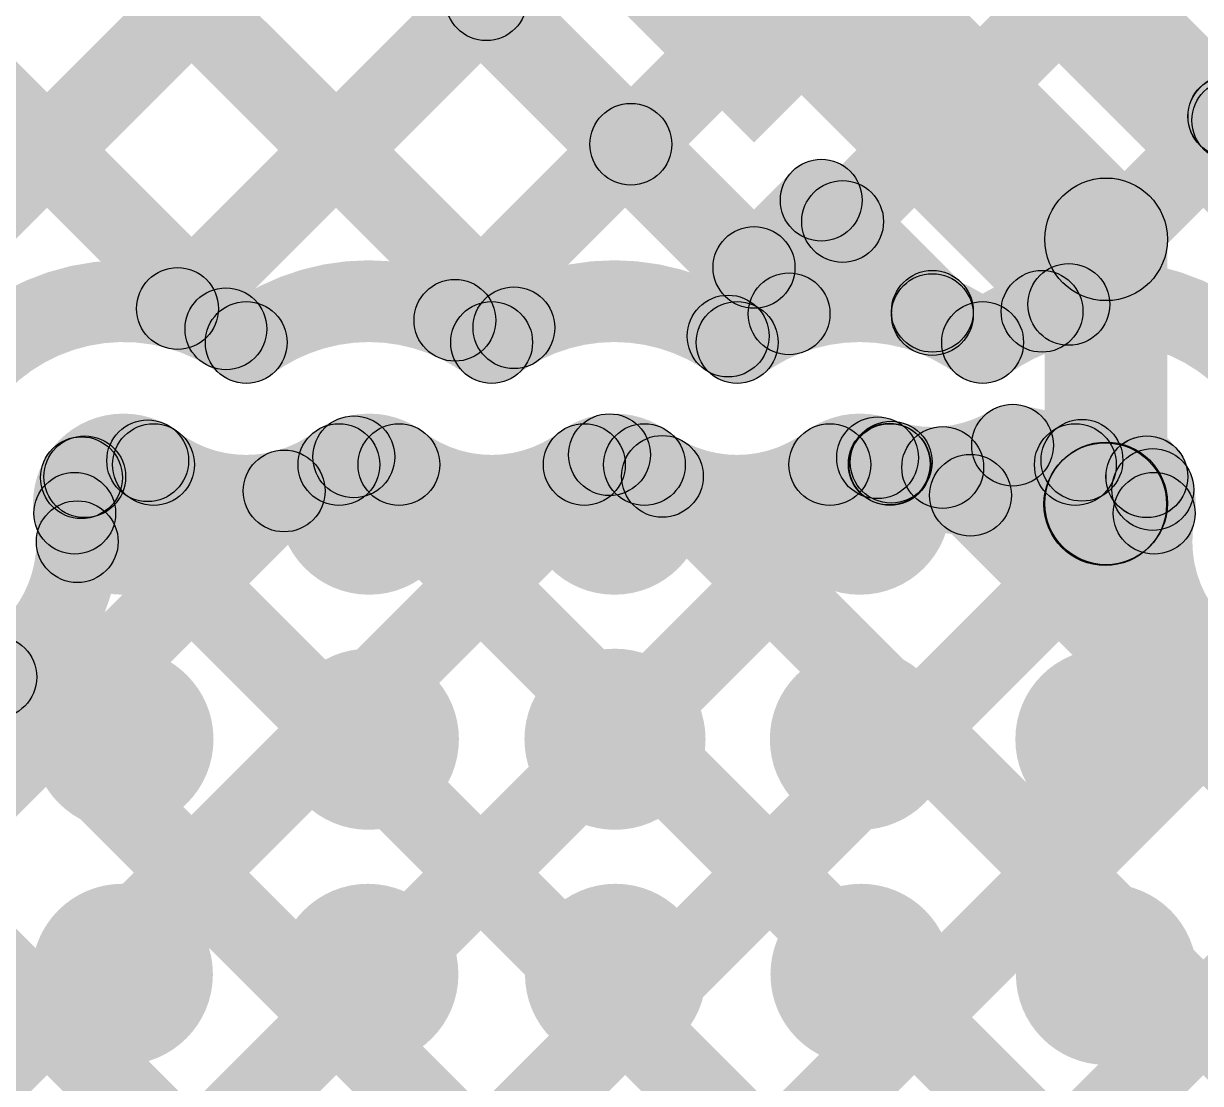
# Model space of a CAD drawing. Header units: millimetres. Extents: x -0.28 to 3.03, y -0.05 to 3.12.
# Drawn here: x 1.3211 to 1.4362, y 1.7074 to 1.8111 of the extents above; entities that cross this region are included whole.
import ezdxf

# ---------------------------------------------------------------- set-up
doc = ezdxf.new("R2010")
doc.units = ezdxf.units.MM
doc.header["$MEASUREMENT"] = 0
for name, color, linetype in [('BottomLayer', 5, 'Continuous'), ('BottomPaste', 16, 'Continuous'), ('BottomSolder', 6, 'Continuous'), ('TopLayer', 1, 'Continuous'), ('ViaHoleLayer', 16, 'Continuous')]:
    doc.layers.add(name, color=color, linetype=linetype)

# ---------------------------------------------------------------- blocks, each defined once
blk = doc.blocks.new('C__0603_B_80')
at = {"layer": 'BottomLayer'}
for points in [[(-0.045, -0.0175), (-0.045, 0.0175), (-0.015, 0.0175), (-0.015, -0.0175)], [(0.015, -0.0175), (0.015, 0.0175), (0.045, 0.0175), (0.045, -0.0175)]]:
    blk.add_hatch(color=5, dxfattribs=at).paths.add_polyline_path(points)
at = {"layer": 'BottomPaste'}
for points in [[(-0.045, -0.0175), (-0.045, 0.0175), (-0.015, 0.0175), (-0.015, -0.0175)], [(0.015, -0.0175), (0.015, 0.0175), (0.045, 0.0175), (0.045, -0.0175)]]:
    blk.add_hatch(color=16, dxfattribs=at).paths.add_polyline_path(points)
at = {"layer": 'BottomSolder'}
for points in [[(-0.04736, -0.01986), (-0.04736, 0.01986), (-0.01264, 0.01986), (-0.01264, -0.01986)], [(0.01264, -0.01986), (0.01264, 0.01986), (0.04736, 0.01986), (0.04736, -0.01986)]]:
    blk.add_hatch(color=6, dxfattribs=at).paths.add_polyline_path(points)

msp = doc.modelspace()

# ---------------------------------------------------------------- hatches: boundary and pattern name
at = {"layer": 'BottomLayer'}
for points in [[(1.28824, 1.75795), (1.28258, 1.76361), (1.48273, 1.96376), (1.48839, 1.9581)], [(1.28577, 1.88727), (1.29142, 1.89292), (1.39881, 1.78553), (1.39315, 1.77988)], [(1.2848, 1.85995), (1.29045, 1.86561), (1.37189, 1.78418), (1.36623, 1.77852)], [(1.2834, 1.83306), (1.28906, 1.83872), (1.34371, 1.78407), (1.33805, 1.77841)], [(1.34942, 1.82473), (1.35508, 1.83038), (1.39538, 1.79008), (1.38973, 1.78442)], [(1.38697, 1.82154), (1.39546, 1.83003), (1.43124, 1.79424), (1.42276, 1.78576)], [(1.42034, 1.81504), (1.426, 1.8207), (1.44183, 1.80487), (1.43617, 1.79921)], [(1.33898, 1.78041), (1.33332, 1.78606), (1.36353, 1.81627), (1.36919, 1.81062)], [(1.36611, 1.77926), (1.36046, 1.78491), (1.37767, 1.80213), (1.38333, 1.79647)], [(1.39538, 1.78442), (1.38973, 1.79008), (1.3963, 1.79666), (1.40196, 1.791)], [(1.3963, 1.791), (1.40196, 1.79666), (1.41283, 1.78579), (1.40717, 1.78013)], [(1.39285, 1.77771), (1.3872, 1.78337), (1.39839, 1.79457), (1.40405, 1.78891)], [(1.433, 1.76417), (1.421, 1.76417), (1.421, 1.79), (1.433, 1.79)], [(1.18485, 1.56971), (1.1792, 1.57537), (1.37559, 1.77176), (1.38124, 1.7661)], [(1.18644, 1.54301), (1.18078, 1.54867), (1.40314, 1.77102), (1.40879, 1.76537)], [(1.35057, 1.76589), (1.35623, 1.77155), (1.57788, 1.54989), (1.57223, 1.54424)], [(1.40818, 1.76485), (1.41384, 1.77051), (1.57525, 1.6091), (1.56959, 1.60344)], [(1.32424, 1.76394), (1.3299, 1.7696), (1.57301, 1.52648), (1.56736, 1.52082)], [(1.38077, 1.76398), (1.38642, 1.76964), (1.57879, 1.57727), (1.57314, 1.57161)], [(1.18547, 1.59862), (1.17982, 1.60427), (1.34375, 1.76821), (1.34941, 1.76255)], [(1.1911, 1.51939), (1.18544, 1.52504), (1.42874, 1.76834), (1.4344, 1.76269)], [(1.43117, 1.75985), (1.42268, 1.76834), (1.42276, 1.76841), (1.43124, 1.75993)], [(1.20848, 1.50849), (1.20282, 1.51414), (1.43802, 1.74933), (1.44367, 1.74368)], [(1.31555, 1.74435), (1.32121, 1.75), (1.55555, 1.51566), (1.54989, 1.51001)], [(1.21238, 1.4841), (1.20672, 1.48976), (1.46179, 1.74483), (1.46745, 1.73917)], [(1.29252, 1.73909), (1.29817, 1.74475), (1.55077, 1.49216), (1.54511, 1.4865)]]:
    msp.add_hatch(color=5, dxfattribs=at).paths.add_polyline_path(points)
h = msp.add_hatch(color=5, dxfattribs=at)
edge = h.paths.add_edge_path()
edge.add_arc((1.36636, 1.81344), 0.004, 0, 360)
h = msp.add_hatch(color=5, dxfattribs=at)
edge = h.paths.add_edge_path()
edge.add_arc((1.439, 1.80204), 0.004, 0, 360)
h = msp.add_hatch(color=5, dxfattribs=at)
edge = h.paths.add_edge_path()
edge.add_arc((1.439, 1.80204), 0.004, 0, 360)
h = msp.add_hatch(color=5, dxfattribs=at)
edge = h.paths.add_edge_path()
edge.add_arc((1.43902, 1.80202), 0.004, 0, 360)
h = msp.add_hatch(color=5, dxfattribs=at)
edge = h.paths.add_edge_path()
edge.add_arc((1.4394, 1.80163), 0.004, 0, 360)
h = msp.add_hatch(color=5, dxfattribs=at)
edge = h.paths.add_edge_path()
edge.add_arc((1.3805, 1.7993), 0.004, 0, 360)
h = msp.add_hatch(color=5, dxfattribs=at)
edge = h.paths.add_edge_path()
edge.add_arc((1.39913, 1.79383), 0.004, 0, 360)
h = msp.add_hatch(color=5, dxfattribs=at)
edge = h.paths.add_edge_path()
edge.add_arc((1.39913, 1.79383), 0.004, 0, 360)
h = msp.add_hatch(color=5, dxfattribs=at)
edge = h.paths.add_edge_path()
edge.add_arc((1.40122, 1.79174), 0.004, 0, 360)
h = msp.add_hatch(color=5, dxfattribs=at)
edge = h.paths.add_edge_path()
edge.add_arc((1.427, 1.79), 0.006, 0, 360)
h = msp.add_hatch(color=5, dxfattribs=at)
edge = h.paths.add_edge_path()
edge.add_arc((1.427, 1.79), 0.006, 0, 360)
h = msp.add_hatch(color=5, dxfattribs=at)
edge = h.paths.add_edge_path()
edge.add_arc((1.39255, 1.78725), 0.004, 0, 360)
h = msp.add_hatch(color=5, dxfattribs=at)
edge = h.paths.add_edge_path()
edge.add_arc((1.39255, 1.78725), 0.004, 0, 360)
h = msp.add_hatch(color=5, dxfattribs=at)
edge = h.paths.add_edge_path()
edge.add_arc((1.33615, 1.78323), 0.004, 0, 360)
h = msp.add_hatch(color=5, dxfattribs=at)
edge = h.paths.add_edge_path()
edge.add_arc((1.36329, 1.78208), 0.004, 0, 360)
h = msp.add_hatch(color=5, dxfattribs=at)
edge = h.paths.add_edge_path()
edge.add_arc((1.39598, 1.78271), 0.004, 0, 360)
h = msp.add_hatch(color=5, dxfattribs=at)
edge = h.paths.add_edge_path()
edge.add_arc((1.41, 1.78296), 0.004, 0, 360)
h = msp.add_hatch(color=5, dxfattribs=at)
edge = h.paths.add_edge_path()
edge.add_arc((1.41, 1.78264), 0.004, 0, 360)
h = msp.add_hatch(color=5, dxfattribs=at)
edge = h.paths.add_edge_path()
edge.add_arc((1.34088, 1.78124), 0.004, 0, 360)
h = msp.add_hatch(color=5, dxfattribs=at)
edge = h.paths.add_edge_path()
edge.add_arc((1.36906, 1.78135), 0.004, 0, 360)
h = msp.add_hatch(color=5, dxfattribs=at)
edge = h.paths.add_edge_path()
edge.add_arc((1.34287, 1.77991), 0.004, 0, 360)
h = msp.add_hatch(color=5, dxfattribs=at)
edge = h.paths.add_edge_path()
edge.add_arc((1.34287, 1.77991), 0.004, 0, 360)
h = msp.add_hatch(color=5, dxfattribs=at)
edge = h.paths.add_edge_path()
edge.add_arc((1.36688, 1.77991), 0.004, 0, 360)
h = msp.add_hatch(color=5, dxfattribs=at)
edge = h.paths.add_edge_path()
edge.add_arc((1.36688, 1.77991), 0.004, 0, 360)
h = msp.add_hatch(color=5, dxfattribs=at)
edge = h.paths.add_edge_path()
edge.add_arc((1.39002, 1.78054), 0.004, 0, 360)
h = msp.add_hatch(color=5, dxfattribs=at)
edge = h.paths.add_edge_path()
edge.add_arc((1.3909, 1.77991), 0.004, 0, 360)
h = msp.add_hatch(color=5, dxfattribs=at)
edge = h.paths.add_edge_path()
edge.add_arc((1.3909, 1.77991), 0.004, 0, 360)
h = msp.add_hatch(color=5, dxfattribs=at)
edge = h.paths.add_edge_path()
edge.add_arc((1.41785, 1.76986), 0.004, 0, 360)
h = msp.add_hatch(color=5, dxfattribs=at)
edge = h.paths.add_edge_path()
edge.add_arc((1.41785, 1.76986), 0.004, 0, 360)
h = msp.add_hatch(color=5, dxfattribs=at)
edge = h.paths.add_edge_path()
edge.add_arc((1.33086, 1.76409), 0.00886, 0, 360)
h = msp.add_hatch(color=5, dxfattribs=at)
edge = h.paths.add_edge_path()
edge.add_arc((1.33323, 1.76834), 0.004, 0, 360)
h = msp.add_hatch(color=5, dxfattribs=at)
edge = h.paths.add_edge_path()
edge.add_arc((1.35488, 1.76409), 0.00886, 0, 360)
h = msp.add_hatch(color=5, dxfattribs=at)
edge = h.paths.add_edge_path()
edge.add_arc((1.3534, 1.76872), 0.004, 0, 360)
h = msp.add_hatch(color=5, dxfattribs=at)
edge = h.paths.add_edge_path()
edge.add_arc((1.37889, 1.76409), 0.00886, 0, 360)
h = msp.add_hatch(color=5, dxfattribs=at)
edge = h.paths.add_edge_path()
edge.add_arc((1.37841, 1.76893), 0.004, 0, 360)
h = msp.add_hatch(color=5, dxfattribs=at)
edge = h.paths.add_edge_path()
edge.add_arc((1.40291, 1.76409), 0.00886, 0, 360)
h = msp.add_hatch(color=5, dxfattribs=at)
edge = h.paths.add_edge_path()
edge.add_arc((1.40464, 1.76863), 0.004, 0, 360)
h = msp.add_hatch(color=5, dxfattribs=at)
edge = h.paths.add_edge_path()
edge.add_arc((1.40464, 1.76863), 0.004, 0, 360)
h = msp.add_hatch(color=5, dxfattribs=at)
edge = h.paths.add_edge_path()
edge.add_arc((1.40597, 1.7682), 0.004, 0, 360)
h = msp.add_hatch(color=5, dxfattribs=at)
edge = h.paths.add_edge_path()
edge.add_arc((1.42692, 1.76409), 0.00886, 0, 360)
h = msp.add_hatch(color=5, dxfattribs=at)
edge = h.paths.add_edge_path()
edge.add_arc((1.3338, 1.76796), 0.004, 0, 360)
h = msp.add_hatch(color=5, dxfattribs=at)
edge = h.paths.add_edge_path()
edge.add_arc((1.3338, 1.76796), 0.004, 0, 360)
h = msp.add_hatch(color=5, dxfattribs=at)
edge = h.paths.add_edge_path()
edge.add_arc((1.35194, 1.76796), 0.004, 0, 360)
h = msp.add_hatch(color=5, dxfattribs=at)
edge = h.paths.add_edge_path()
edge.add_arc((1.35194, 1.76796), 0.004, 0, 360)
h = msp.add_hatch(color=5, dxfattribs=at)
edge = h.paths.add_edge_path()
edge.add_arc((1.35194, 1.76796), 0.004, 0, 360)
h = msp.add_hatch(color=5, dxfattribs=at)
edge = h.paths.add_edge_path()
edge.add_arc((1.35781, 1.76796), 0.004, 0, 360)
h = msp.add_hatch(color=5, dxfattribs=at)
edge = h.paths.add_edge_path()
edge.add_arc((1.35781, 1.76796), 0.004, 0, 360)
h = msp.add_hatch(color=5, dxfattribs=at)
edge = h.paths.add_edge_path()
edge.add_arc((1.35781, 1.76796), 0.004, 0, 360)
h = msp.add_hatch(color=5, dxfattribs=at)
edge = h.paths.add_edge_path()
edge.add_arc((1.37595, 1.76796), 0.004, 0, 360)
h = msp.add_hatch(color=5, dxfattribs=at)
edge = h.paths.add_edge_path()
edge.add_arc((1.37595, 1.76796), 0.004, 0, 360)
h = msp.add_hatch(color=5, dxfattribs=at)
edge = h.paths.add_edge_path()
edge.add_arc((1.37595, 1.76796), 0.004, 0, 360)
h = msp.add_hatch(color=5, dxfattribs=at)
edge = h.paths.add_edge_path()
edge.add_arc((1.38183, 1.76796), 0.004, 0, 360)
h = msp.add_hatch(color=5, dxfattribs=at)
edge = h.paths.add_edge_path()
edge.add_arc((1.38183, 1.76796), 0.004, 0, 360)
h = msp.add_hatch(color=5, dxfattribs=at)
edge = h.paths.add_edge_path()
edge.add_arc((1.38183, 1.76796), 0.004, 0, 360)
h = msp.add_hatch(color=5, dxfattribs=at)
edge = h.paths.add_edge_path()
edge.add_arc((1.39997, 1.76796), 0.004, 0, 360)
h = msp.add_hatch(color=5, dxfattribs=at)
edge = h.paths.add_edge_path()
edge.add_arc((1.39997, 1.76796), 0.004, 0, 360)
h = msp.add_hatch(color=5, dxfattribs=at)
edge = h.paths.add_edge_path()
edge.add_arc((1.39997, 1.76796), 0.004, 0, 360)
h = msp.add_hatch(color=5, dxfattribs=at)
edge = h.paths.add_edge_path()
edge.add_arc((1.41101, 1.76768), 0.004, 0, 360)
h = msp.add_hatch(color=5, dxfattribs=at)
edge = h.paths.add_edge_path()
edge.add_arc((1.32675, 1.76668), 0.004, 0, 360)
h = msp.add_hatch(color=5, dxfattribs=at)
edge = h.paths.add_edge_path()
edge.add_arc((1.32675, 1.76668), 0.004, 0, 360)
h = msp.add_hatch(color=5, dxfattribs=at)
edge = h.paths.add_edge_path()
edge.add_arc((1.32707, 1.76677), 0.004, 0, 360)
h = msp.add_hatch(color=5, dxfattribs=at)
edge = h.paths.add_edge_path()
edge.add_arc((1.38359, 1.76681), 0.004, 0, 360)
h = msp.add_hatch(color=5, dxfattribs=at)
edge = h.paths.add_edge_path()
edge.add_arc((1.42692, 1.76409), 0.006, 0, 360)
h = msp.add_hatch(color=5, dxfattribs=at)
edge = h.paths.add_edge_path()
edge.add_arc((1.427, 1.76417), 0.006, 0, 360)
h = msp.add_hatch(color=5, dxfattribs=at)
edge = h.paths.add_edge_path()
edge.add_arc((1.427, 1.76417), 0.006, 0, 360)
h = msp.add_hatch(color=5, dxfattribs=at)
edge = h.paths.add_edge_path()
edge.add_arc((1.43099, 1.76677), 0.004, 0, 360)
h = msp.add_hatch(color=5, dxfattribs=at)
edge = h.paths.add_edge_path()
edge.add_arc((1.34658, 1.76538), 0.004, 0, 360)
h = msp.add_hatch(color=5, dxfattribs=at)
edge = h.paths.add_edge_path()
edge.add_arc((1.43157, 1.76552), 0.004, 0, 360)
h = msp.add_hatch(color=5, dxfattribs=at)
edge = h.paths.add_edge_path()
edge.add_arc((1.32609, 1.7632), 0.004, 0, 360)
h = msp.add_hatch(color=5, dxfattribs=at)
edge = h.paths.add_edge_path()
edge.add_arc((1.4317, 1.7632), 0.004, 0, 360)
h = msp.add_hatch(color=5, dxfattribs=at)
edge = h.paths.add_edge_path()
edge.add_arc((1.4317, 1.7632), 0.004, 0, 360)
h = msp.add_hatch(color=5, dxfattribs=at)
edge = h.paths.add_edge_path()
edge.add_arc((1.32634, 1.76042), 0.004, 0, 360)
h = msp.add_hatch(color=5, dxfattribs=at)
edge = h.paths.add_edge_path()
edge.add_arc((1.32634, 1.76042), 0.004, 0, 360)
h = msp.add_hatch(color=5, dxfattribs=at)
edge = h.paths.add_edge_path()
edge.add_arc((1.31838, 1.74717), 0.004, 0, 360)
h = msp.add_hatch(color=5, dxfattribs=at)
edge = h.paths.add_edge_path()
edge.add_arc((1.33081, 1.74109), 0.00886, 0, 360)
h = msp.add_hatch(color=5, dxfattribs=at)
edge = h.paths.add_edge_path()
edge.add_arc((1.35482, 1.74109), 0.00886, 0, 360)
h = msp.add_hatch(color=5, dxfattribs=at)
edge = h.paths.add_edge_path()
edge.add_arc((1.37895, 1.74109), 0.00886, 0, 360)
h = msp.add_hatch(color=5, dxfattribs=at)
edge = h.paths.add_edge_path()
edge.add_arc((1.40296, 1.74109), 0.00886, 0, 360)
h = msp.add_hatch(color=5, dxfattribs=at)
edge = h.paths.add_edge_path()
edge.add_arc((1.42698, 1.74109), 0.00886, 0, 360)
h = msp.add_hatch(color=5, dxfattribs=at)
edge = h.paths.add_edge_path()
edge.add_arc((1.33075, 1.71809), 0.00886, 0, 360)
h = msp.add_hatch(color=5, dxfattribs=at)
edge = h.paths.add_edge_path()
edge.add_arc((1.35477, 1.71809), 0.00886, 0, 360)
h = msp.add_hatch(color=5, dxfattribs=at)
edge = h.paths.add_edge_path()
edge.add_arc((1.379, 1.71809), 0.00886, 0, 360)
h = msp.add_hatch(color=5, dxfattribs=at)
edge = h.paths.add_edge_path()
edge.add_arc((1.40302, 1.71809), 0.00886, 0, 360)
h = msp.add_hatch(color=5, dxfattribs=at)
edge = h.paths.add_edge_path()
edge.add_arc((1.42703, 1.71809), 0.00886, 0, 360)
at = {"layer": 'TopLayer'}
for points in [[(1.26155, 1.96806), (1.2672, 1.97371), (1.47715, 1.76377), (1.47149, 1.75811)], [(1.28824, 1.75795), (1.28258, 1.76361), (1.48273, 1.96376), (1.48839, 1.9581)], [(1.28616, 1.91516), (1.29181, 1.92082), (1.42617, 1.78646), (1.42052, 1.7808)], [(1.33898, 1.78041), (1.33332, 1.78606), (1.46023, 1.91297), (1.46588, 1.90731)], [(1.28577, 1.88727), (1.29142, 1.89292), (1.39881, 1.78553), (1.39315, 1.77988)], [(1.36611, 1.77926), (1.36046, 1.78491), (1.45817, 1.88263), (1.46383, 1.87697)], [(1.2848, 1.85995), (1.29045, 1.86561), (1.37189, 1.78418), (1.36623, 1.77852)], [(1.39285, 1.77771), (1.3872, 1.78337), (1.45702, 1.85319), (1.46268, 1.84753)], [(1.2834, 1.83306), (1.28906, 1.83872), (1.34371, 1.78407), (1.33805, 1.77841)], [(1.42356, 1.78013), (1.4179, 1.78579), (1.45716, 1.82505), (1.46282, 1.81939)], [(1.18485, 1.56971), (1.1792, 1.57537), (1.37559, 1.77176), (1.38124, 1.7661)], [(1.35057, 1.76589), (1.35623, 1.77155), (1.57786, 1.54992), (1.5722, 1.54426)], [(1.18644, 1.54301), (1.18078, 1.54867), (1.40295, 1.77084), (1.40861, 1.76518)], [(1.32424, 1.76394), (1.3299, 1.7696), (1.57301, 1.52648), (1.56736, 1.52082)], [(1.38077, 1.76398), (1.38642, 1.76964), (1.57879, 1.57727), (1.57314, 1.57161)], [(1.1868, 1.59994), (1.18114, 1.6056), (1.34375, 1.76821), (1.34941, 1.76255)], [(1.1911, 1.51939), (1.18544, 1.52504), (1.42874, 1.76834), (1.4344, 1.76269)], [(1.4109, 1.76213), (1.41656, 1.76779), (1.57525, 1.6091), (1.56959, 1.60344)], [(1.20848, 1.50849), (1.20282, 1.51414), (1.43802, 1.74933), (1.44367, 1.74368)], [(1.31555, 1.74435), (1.32121, 1.75), (1.55555, 1.51566), (1.54989, 1.51001)], [(1.21238, 1.4841), (1.20672, 1.48976), (1.46179, 1.74483), (1.46745, 1.73917)], [(1.29252, 1.73909), (1.29817, 1.74475), (1.55077, 1.49216), (1.54511, 1.4865)]]:
    msp.add_hatch(color=1, dxfattribs=at).paths.add_polyline_path(points)
h = msp.add_hatch(color=1, dxfattribs=at)
edge = h.paths.add_edge_path()
edge.add_arc((1.33615, 1.78323), 0.004, 0, 360)
h = msp.add_hatch(color=1, dxfattribs=at)
edge = h.paths.add_edge_path()
edge.add_arc((1.42335, 1.78363), 0.004, 0, 360)
h = msp.add_hatch(color=1, dxfattribs=at)
edge = h.paths.add_edge_path()
edge.add_arc((1.36329, 1.78208), 0.004, 0, 360)
h = msp.add_hatch(color=1, dxfattribs=at)
edge = h.paths.add_edge_path()
edge.add_arc((1.39598, 1.78271), 0.004, 0, 360)
h = msp.add_hatch(color=1, dxfattribs=at)
edge = h.paths.add_edge_path()
edge.add_arc((1.42073, 1.78296), 0.004, 0, 360)
h = msp.add_hatch(color=1, dxfattribs=at)
edge = h.paths.add_edge_path()
edge.add_arc((1.34088, 1.78124), 0.004, 0, 360)
h = msp.add_hatch(color=1, dxfattribs=at)
edge = h.paths.add_edge_path()
edge.add_arc((1.36906, 1.78135), 0.004, 0, 360)
h = msp.add_hatch(color=1, dxfattribs=at)
edge = h.paths.add_edge_path()
edge.add_arc((1.34287, 1.77991), 0.004, 0, 360)
h = msp.add_hatch(color=1, dxfattribs=at)
edge = h.paths.add_edge_path()
edge.add_arc((1.34287, 1.77991), 0.004, 0, 360)
h = msp.add_hatch(color=1, dxfattribs=at)
edge = h.paths.add_edge_path()
edge.add_arc((1.36688, 1.77991), 0.004, 0, 360)
h = msp.add_hatch(color=1, dxfattribs=at)
edge = h.paths.add_edge_path()
edge.add_arc((1.36688, 1.77991), 0.004, 0, 360)
h = msp.add_hatch(color=1, dxfattribs=at)
edge = h.paths.add_edge_path()
edge.add_arc((1.39002, 1.78054), 0.004, 0, 360)
h = msp.add_hatch(color=1, dxfattribs=at)
edge = h.paths.add_edge_path()
edge.add_arc((1.3909, 1.77991), 0.004, 0, 360)
h = msp.add_hatch(color=1, dxfattribs=at)
edge = h.paths.add_edge_path()
edge.add_arc((1.3909, 1.77991), 0.004, 0, 360)
h = msp.add_hatch(color=1, dxfattribs=at)
edge = h.paths.add_edge_path()
edge.add_arc((1.41492, 1.77991), 0.004, 0, 360)
h = msp.add_hatch(color=1, dxfattribs=at)
edge = h.paths.add_edge_path()
edge.add_arc((1.41492, 1.77991), 0.004, 0, 360)
h = msp.add_hatch(color=1, dxfattribs=at)
edge = h.paths.add_edge_path()
edge.add_arc((1.33086, 1.76409), 0.00886, 0, 360)
h = msp.add_hatch(color=1, dxfattribs=at)
edge = h.paths.add_edge_path()
edge.add_arc((1.33323, 1.76834), 0.004, 0, 360)
h = msp.add_hatch(color=1, dxfattribs=at)
edge = h.paths.add_edge_path()
edge.add_arc((1.35488, 1.76409), 0.00886, 0, 360)
h = msp.add_hatch(color=1, dxfattribs=at)
edge = h.paths.add_edge_path()
edge.add_arc((1.3534, 1.76872), 0.004, 0, 360)
h = msp.add_hatch(color=1, dxfattribs=at)
edge = h.paths.add_edge_path()
edge.add_arc((1.37889, 1.76409), 0.00886, 0, 360)
h = msp.add_hatch(color=1, dxfattribs=at)
edge = h.paths.add_edge_path()
edge.add_arc((1.37841, 1.76893), 0.004, 0, 360)
h = msp.add_hatch(color=1, dxfattribs=at)
edge = h.paths.add_edge_path()
edge.add_arc((1.40291, 1.76409), 0.00886, 0, 360)
h = msp.add_hatch(color=1, dxfattribs=at)
edge = h.paths.add_edge_path()
edge.add_arc((1.42692, 1.76409), 0.00886, 0, 360)
h = msp.add_hatch(color=1, dxfattribs=at)
edge = h.paths.add_edge_path()
edge.add_arc((1.42464, 1.76838), 0.004, 0, 360)
h = msp.add_hatch(color=1, dxfattribs=at)
edge = h.paths.add_edge_path()
edge.add_arc((1.3338, 1.76796), 0.004, 0, 360)
h = msp.add_hatch(color=1, dxfattribs=at)
edge = h.paths.add_edge_path()
edge.add_arc((1.3338, 1.76796), 0.004, 0, 360)
h = msp.add_hatch(color=1, dxfattribs=at)
edge = h.paths.add_edge_path()
edge.add_arc((1.35194, 1.76796), 0.004, 0, 360)
h = msp.add_hatch(color=1, dxfattribs=at)
edge = h.paths.add_edge_path()
edge.add_arc((1.35194, 1.76796), 0.004, 0, 360)
h = msp.add_hatch(color=1, dxfattribs=at)
edge = h.paths.add_edge_path()
edge.add_arc((1.35194, 1.76796), 0.004, 0, 360)
h = msp.add_hatch(color=1, dxfattribs=at)
edge = h.paths.add_edge_path()
edge.add_arc((1.35781, 1.76796), 0.004, 0, 360)
h = msp.add_hatch(color=1, dxfattribs=at)
edge = h.paths.add_edge_path()
edge.add_arc((1.35781, 1.76796), 0.004, 0, 360)
h = msp.add_hatch(color=1, dxfattribs=at)
edge = h.paths.add_edge_path()
edge.add_arc((1.35781, 1.76796), 0.004, 0, 360)
h = msp.add_hatch(color=1, dxfattribs=at)
edge = h.paths.add_edge_path()
edge.add_arc((1.37595, 1.76796), 0.004, 0, 360)
h = msp.add_hatch(color=1, dxfattribs=at)
edge = h.paths.add_edge_path()
edge.add_arc((1.37595, 1.76796), 0.004, 0, 360)
h = msp.add_hatch(color=1, dxfattribs=at)
edge = h.paths.add_edge_path()
edge.add_arc((1.37595, 1.76796), 0.004, 0, 360)
h = msp.add_hatch(color=1, dxfattribs=at)
edge = h.paths.add_edge_path()
edge.add_arc((1.38183, 1.76796), 0.004, 0, 360)
h = msp.add_hatch(color=1, dxfattribs=at)
edge = h.paths.add_edge_path()
edge.add_arc((1.38183, 1.76796), 0.004, 0, 360)
h = msp.add_hatch(color=1, dxfattribs=at)
edge = h.paths.add_edge_path()
edge.add_arc((1.38183, 1.76796), 0.004, 0, 360)
h = msp.add_hatch(color=1, dxfattribs=at)
edge = h.paths.add_edge_path()
edge.add_arc((1.39997, 1.76796), 0.004, 0, 360)
h = msp.add_hatch(color=1, dxfattribs=at)
edge = h.paths.add_edge_path()
edge.add_arc((1.39997, 1.76796), 0.004, 0, 360)
h = msp.add_hatch(color=1, dxfattribs=at)
edge = h.paths.add_edge_path()
edge.add_arc((1.39997, 1.76796), 0.004, 0, 360)
h = msp.add_hatch(color=1, dxfattribs=at)
edge = h.paths.add_edge_path()
edge.add_arc((1.40578, 1.76801), 0.004, 0, 360)
h = msp.add_hatch(color=1, dxfattribs=at)
edge = h.paths.add_edge_path()
edge.add_arc((1.40585, 1.76796), 0.004, 0, 360)
h = msp.add_hatch(color=1, dxfattribs=at)
edge = h.paths.add_edge_path()
edge.add_arc((1.40585, 1.76796), 0.004, 0, 360)
h = msp.add_hatch(color=1, dxfattribs=at)
edge = h.paths.add_edge_path()
edge.add_arc((1.40585, 1.76796), 0.004, 0, 360)
h = msp.add_hatch(color=1, dxfattribs=at)
edge = h.paths.add_edge_path()
edge.add_arc((1.42399, 1.76796), 0.004, 0, 360)
h = msp.add_hatch(color=1, dxfattribs=at)
edge = h.paths.add_edge_path()
edge.add_arc((1.42399, 1.76796), 0.004, 0, 360)
h = msp.add_hatch(color=1, dxfattribs=at)
edge = h.paths.add_edge_path()
edge.add_arc((1.32675, 1.76668), 0.004, 0, 360)
h = msp.add_hatch(color=1, dxfattribs=at)
edge = h.paths.add_edge_path()
edge.add_arc((1.32675, 1.76668), 0.004, 0, 360)
h = msp.add_hatch(color=1, dxfattribs=at)
edge = h.paths.add_edge_path()
edge.add_arc((1.32707, 1.76677), 0.004, 0, 360)
h = msp.add_hatch(color=1, dxfattribs=at)
edge = h.paths.add_edge_path()
edge.add_arc((1.38359, 1.76681), 0.004, 0, 360)
h = msp.add_hatch(color=1, dxfattribs=at)
edge = h.paths.add_edge_path()
edge.add_arc((1.43098, 1.76677), 0.004, 0, 360)
h = msp.add_hatch(color=1, dxfattribs=at)
edge = h.paths.add_edge_path()
edge.add_arc((1.34658, 1.76538), 0.004, 0, 360)
h = msp.add_hatch(color=1, dxfattribs=at)
edge = h.paths.add_edge_path()
edge.add_arc((1.41373, 1.76496), 0.004, 0, 360)
h = msp.add_hatch(color=1, dxfattribs=at)
edge = h.paths.add_edge_path()
edge.add_arc((1.43157, 1.76552), 0.004, 0, 360)
h = msp.add_hatch(color=1, dxfattribs=at)
edge = h.paths.add_edge_path()
edge.add_arc((1.32609, 1.7632), 0.004, 0, 360)
h = msp.add_hatch(color=1, dxfattribs=at)
edge = h.paths.add_edge_path()
edge.add_arc((1.4317, 1.7632), 0.004, 0, 360)
h = msp.add_hatch(color=1, dxfattribs=at)
edge = h.paths.add_edge_path()
edge.add_arc((1.4317, 1.7632), 0.004, 0, 360)
h = msp.add_hatch(color=1, dxfattribs=at)
edge = h.paths.add_edge_path()
edge.add_arc((1.32634, 1.76042), 0.004, 0, 360)
h = msp.add_hatch(color=1, dxfattribs=at)
edge = h.paths.add_edge_path()
edge.add_arc((1.32634, 1.76042), 0.004, 0, 360)
h = msp.add_hatch(color=1, dxfattribs=at)
edge = h.paths.add_edge_path()
edge.add_arc((1.31838, 1.74717), 0.004, 0, 360)
h = msp.add_hatch(color=1, dxfattribs=at)
edge = h.paths.add_edge_path()
edge.add_arc((1.33081, 1.74109), 0.00886, 0, 360)
h = msp.add_hatch(color=1, dxfattribs=at)
edge = h.paths.add_edge_path()
edge.add_arc((1.35482, 1.74109), 0.00886, 0, 360)
h = msp.add_hatch(color=1, dxfattribs=at)
edge = h.paths.add_edge_path()
edge.add_arc((1.37895, 1.74109), 0.00886, 0, 360)
h = msp.add_hatch(color=1, dxfattribs=at)
edge = h.paths.add_edge_path()
edge.add_arc((1.40296, 1.74109), 0.00886, 0, 360)
h = msp.add_hatch(color=1, dxfattribs=at)
edge = h.paths.add_edge_path()
edge.add_arc((1.42698, 1.74109), 0.00886, 0, 360)
h = msp.add_hatch(color=1, dxfattribs=at)
edge = h.paths.add_edge_path()
edge.add_arc((1.33075, 1.71809), 0.00886, 0, 360)
h = msp.add_hatch(color=1, dxfattribs=at)
edge = h.paths.add_edge_path()
edge.add_arc((1.35477, 1.71809), 0.00886, 0, 360)
h = msp.add_hatch(color=1, dxfattribs=at)
edge = h.paths.add_edge_path()
edge.add_arc((1.379, 1.71809), 0.00886, 0, 360)
h = msp.add_hatch(color=1, dxfattribs=at)
edge = h.paths.add_edge_path()
edge.add_arc((1.40302, 1.71809), 0.00886, 0, 360)
h = msp.add_hatch(color=1, dxfattribs=at)
edge = h.paths.add_edge_path()
edge.add_arc((1.42703, 1.71809), 0.00886, 0, 360)
at = {"layer": 'ViaHoleLayer'}
h = msp.add_hatch(color=16, dxfattribs=at)
edge = h.paths.add_edge_path()
edge.add_arc((1.33086, 1.76409), 0.00591, 0, 360)
h = msp.add_hatch(color=16, dxfattribs=at)
edge = h.paths.add_edge_path()
edge.add_arc((1.35488, 1.76409), 0.00591, 0, 360)
h = msp.add_hatch(color=16, dxfattribs=at)
edge = h.paths.add_edge_path()
edge.add_arc((1.37889, 1.76409), 0.00591, 0, 360)
h = msp.add_hatch(color=16, dxfattribs=at)
edge = h.paths.add_edge_path()
edge.add_arc((1.40291, 1.76409), 0.00591, 0, 360)
h = msp.add_hatch(color=16, dxfattribs=at)
edge = h.paths.add_edge_path()
edge.add_arc((1.42692, 1.76409), 0.00591, 0, 360)
h = msp.add_hatch(color=16, dxfattribs=at)
edge = h.paths.add_edge_path()
edge.add_arc((1.33081, 1.74109), 0.00591, 0, 360)
h = msp.add_hatch(color=16, dxfattribs=at)
edge = h.paths.add_edge_path()
edge.add_arc((1.35482, 1.74109), 0.00591, 0, 360)
h = msp.add_hatch(color=16, dxfattribs=at)
edge = h.paths.add_edge_path()
edge.add_arc((1.37895, 1.74109), 0.00591, 0, 360)
h = msp.add_hatch(color=16, dxfattribs=at)
edge = h.paths.add_edge_path()
edge.add_arc((1.40296, 1.74109), 0.00591, 0, 360)
h = msp.add_hatch(color=16, dxfattribs=at)
edge = h.paths.add_edge_path()
edge.add_arc((1.42698, 1.74109), 0.00591, 0, 360)
h = msp.add_hatch(color=16, dxfattribs=at)
edge = h.paths.add_edge_path()
edge.add_arc((1.33075, 1.71809), 0.00591, 0, 360)
h = msp.add_hatch(color=16, dxfattribs=at)
edge = h.paths.add_edge_path()
edge.add_arc((1.35477, 1.71809), 0.00591, 0, 360)
h = msp.add_hatch(color=16, dxfattribs=at)
edge = h.paths.add_edge_path()
edge.add_arc((1.379, 1.71809), 0.00591, 0, 360)
h = msp.add_hatch(color=16, dxfattribs=at)
edge = h.paths.add_edge_path()
edge.add_arc((1.40302, 1.71809), 0.00591, 0, 360)
h = msp.add_hatch(color=16, dxfattribs=at)
edge = h.paths.add_edge_path()
edge.add_arc((1.42703, 1.71809), 0.00591, 0, 360)

# ---------------------------------------------------------------- linework, layer by layer
at = {"layer": 'BottomLayer', "const_width": 0.008}
for points in [[(1.439, 1.80204, -0.199327), (1.444, 1.79)], [(1.43902, 1.80202, -0.198912), (1.444, 1.79)], [(1.31134, 1.76042, -0.686369), (1.34287, 1.77991)], [(1.34287, 1.77991, -0.336591), (1.36688, 1.77991)], [(1.36688, 1.77991, -0.336591), (1.3909, 1.77991)], [(1.3909, 1.77991, -0.259224), (1.41, 1.78264)], [(1.41785, 1.76986, -0.233147), (1.40464, 1.76863)], [(1.41785, 1.76986, -0.017034), (1.43099, 1.76677)], [(1.32675, 1.76668, -0.00844), (1.33323, 1.76834)], [(1.35194, 1.76796, -0.33659), (1.35781, 1.76796)], [(1.37595, 1.76796, -0.336591), (1.38183, 1.76796)], [(1.39997, 1.76796, -0.259223), (1.40464, 1.76863)], [(1.35194, 1.76796, -0.33659), (1.3338, 1.76796)], [(1.35194, 1.76796, -0.336592), (1.3338, 1.76796)], [(1.37595, 1.76796, -0.336592), (1.35781, 1.76796)], [(1.37595, 1.76796, -0.33659), (1.35781, 1.76796)], [(1.39997, 1.76796, -0.336592), (1.38183, 1.76796)], [(1.39997, 1.76796, -0.33659), (1.38183, 1.76796)], [(1.32609, 1.7632, -0.189081), (1.32675, 1.76668)], [(1.44988, 1.74582, -0.54244), (1.4317, 1.7632)], [(1.44988, 1.74582, -0.54244), (1.4317, 1.7632)], [(1.32634, 1.76042, -0.483722), (1.30791, 1.74582)], [(1.32634, 1.76042, -0.483723), (1.30791, 1.74582)]]:
    msp.add_lwpolyline(points, format="xyb", dxfattribs=at)
at = {"layer": 'BottomLayer'}
for centre, radius in [((1.36636, 1.81344), 0.004), ((1.439, 1.80204), 0.004), ((1.439, 1.80204), 0.004), ((1.43902, 1.80202), 0.004), ((1.4394, 1.80163), 0.004), ((1.3805, 1.7993), 0.004), ((1.39913, 1.79383), 0.004), ((1.39913, 1.79383), 0.004), ((1.40122, 1.79174), 0.004), ((1.427, 1.79), 0.006), ((1.427, 1.79), 0.006), ((1.39255, 1.78725), 0.004), ((1.39255, 1.78725), 0.004), ((1.33615, 1.78323), 0.004), ((1.36329, 1.78208), 0.004), ((1.39598, 1.78271), 0.004), ((1.41, 1.78296), 0.004), ((1.41, 1.78264), 0.004), ((1.34088, 1.78124), 0.004), ((1.36906, 1.78135), 0.004), ((1.34287, 1.77991), 0.004), ((1.34287, 1.77991), 0.004), ((1.36688, 1.77991), 0.004), ((1.36688, 1.77991), 0.004), ((1.39002, 1.78054), 0.004), ((1.3909, 1.77991), 0.004), ((1.3909, 1.77991), 0.004), ((1.41785, 1.76986), 0.004), ((1.41785, 1.76986), 0.004), ((1.33323, 1.76834), 0.004), ((1.3534, 1.76872), 0.004), ((1.37841, 1.76893), 0.004), ((1.40464, 1.76863), 0.004), ((1.40464, 1.76863), 0.004), ((1.40597, 1.7682), 0.004), ((1.3338, 1.76796), 0.004), ((1.3338, 1.76796), 0.004), ((1.35194, 1.76796), 0.004), ((1.35194, 1.76796), 0.004), ((1.35194, 1.76796), 0.004), ((1.35781, 1.76796), 0.004), ((1.35781, 1.76796), 0.004), ((1.35781, 1.76796), 0.004), ((1.37595, 1.76796), 0.004), ((1.37595, 1.76796), 0.004), ((1.37595, 1.76796), 0.004), ((1.38183, 1.76796), 0.004), ((1.38183, 1.76796), 0.004), ((1.38183, 1.76796), 0.004), ((1.39997, 1.76796), 0.004), ((1.39997, 1.76796), 0.004), ((1.39997, 1.76796), 0.004), ((1.41101, 1.76768), 0.004), ((1.32675, 1.76668), 0.004), ((1.32675, 1.76668), 0.004), ((1.32707, 1.76677), 0.004), ((1.38359, 1.76681), 0.004), ((1.42692, 1.76409), 0.006), ((1.427, 1.76417), 0.006), ((1.427, 1.76417), 0.006), ((1.43099, 1.76677), 0.004), ((1.34658, 1.76538), 0.004), ((1.43157, 1.76552), 0.004), ((1.32609, 1.7632), 0.004), ((1.4317, 1.7632), 0.004), ((1.4317, 1.7632), 0.004), ((1.32634, 1.76042), 0.004), ((1.32634, 1.76042), 0.004), ((1.31838, 1.74717), 0.004)]:
    msp.add_circle(centre, radius, dxfattribs=at)
at = {"layer": 'TopLayer', "const_width": 0.008}
for points in [[(1.31134, 1.76042, -0.686369), (1.34287, 1.77991)], [(1.34287, 1.77991, -0.336591), (1.36688, 1.77991)], [(1.36688, 1.77991, -0.336591), (1.3909, 1.77991)], [(1.3909, 1.77991, -0.336591), (1.41492, 1.77991)], [(1.41492, 1.77991, -0.62006), (1.44678, 1.76409)], [(1.32675, 1.76668, -0.00844), (1.33323, 1.76834)], [(1.35194, 1.76796, -0.33659), (1.35781, 1.76796)], [(1.37595, 1.76796, -0.336591), (1.38183, 1.76796)], [(1.39997, 1.76796, -0.33659), (1.40585, 1.76796)], [(1.42464, 1.76838, -0.008252), (1.43098, 1.76677)], [(1.35194, 1.76796, -0.33659), (1.3338, 1.76796)], [(1.35194, 1.76796, -0.336592), (1.3338, 1.76796)], [(1.37595, 1.76796, -0.336592), (1.35781, 1.76796)], [(1.37595, 1.76796, -0.33659), (1.35781, 1.76796)], [(1.39997, 1.76796, -0.336592), (1.38183, 1.76796)], [(1.39997, 1.76796, -0.33659), (1.38183, 1.76796)], [(1.42399, 1.76796, -0.336592), (1.40585, 1.76796)], [(1.42399, 1.76796, -0.33659), (1.40585, 1.76796)], [(1.32609, 1.7632, -0.189081), (1.32675, 1.76668)], [(1.44988, 1.74582, -0.54244), (1.4317, 1.7632)], [(1.44988, 1.74582, -0.54244), (1.4317, 1.7632)], [(1.32634, 1.76042, -0.483722), (1.30791, 1.74582)], [(1.32634, 1.76042, -0.483723), (1.30791, 1.74582)]]:
    msp.add_lwpolyline(points, format="xyb", dxfattribs=at)
at = {"layer": 'TopLayer'}
for centre in [(1.33615, 1.78323), (1.42335, 1.78363), (1.36329, 1.78208), (1.39598, 1.78271), (1.42073, 1.78296), (1.34088, 1.78124), (1.36906, 1.78135), (1.34287, 1.77991), (1.34287, 1.77991), (1.36688, 1.77991), (1.36688, 1.77991), (1.39002, 1.78054), (1.3909, 1.77991), (1.3909, 1.77991), (1.41492, 1.77991), (1.41492, 1.77991), (1.33323, 1.76834), (1.3534, 1.76872), (1.37841, 1.76893), (1.42464, 1.76838), (1.3338, 1.76796), (1.3338, 1.76796), (1.35194, 1.76796), (1.35194, 1.76796), (1.35194, 1.76796), (1.35781, 1.76796), (1.35781, 1.76796), (1.35781, 1.76796), (1.37595, 1.76796), (1.37595, 1.76796), (1.37595, 1.76796), (1.38183, 1.76796), (1.38183, 1.76796), (1.38183, 1.76796), (1.39997, 1.76796), (1.39997, 1.76796), (1.39997, 1.76796), (1.40578, 1.76801), (1.40585, 1.76796), (1.40585, 1.76796), (1.40585, 1.76796), (1.42399, 1.76796), (1.42399, 1.76796), (1.32675, 1.76668), (1.32675, 1.76668), (1.32707, 1.76677), (1.38359, 1.76681), (1.43098, 1.76677), (1.34658, 1.76538), (1.41373, 1.76496), (1.43157, 1.76552), (1.32609, 1.7632), (1.4317, 1.7632), (1.4317, 1.7632), (1.32634, 1.76042), (1.32634, 1.76042), (1.31838, 1.74717)]:
    msp.add_circle(centre, 0.004, dxfattribs=at)

# ---------------------------------------------------------------- block references
at = {"rotation": 45}
msp.add_blockref('C__0603_B_80', (1.412, 1.847), dxfattribs=at)

doc.saveas('drawing.dxf')
